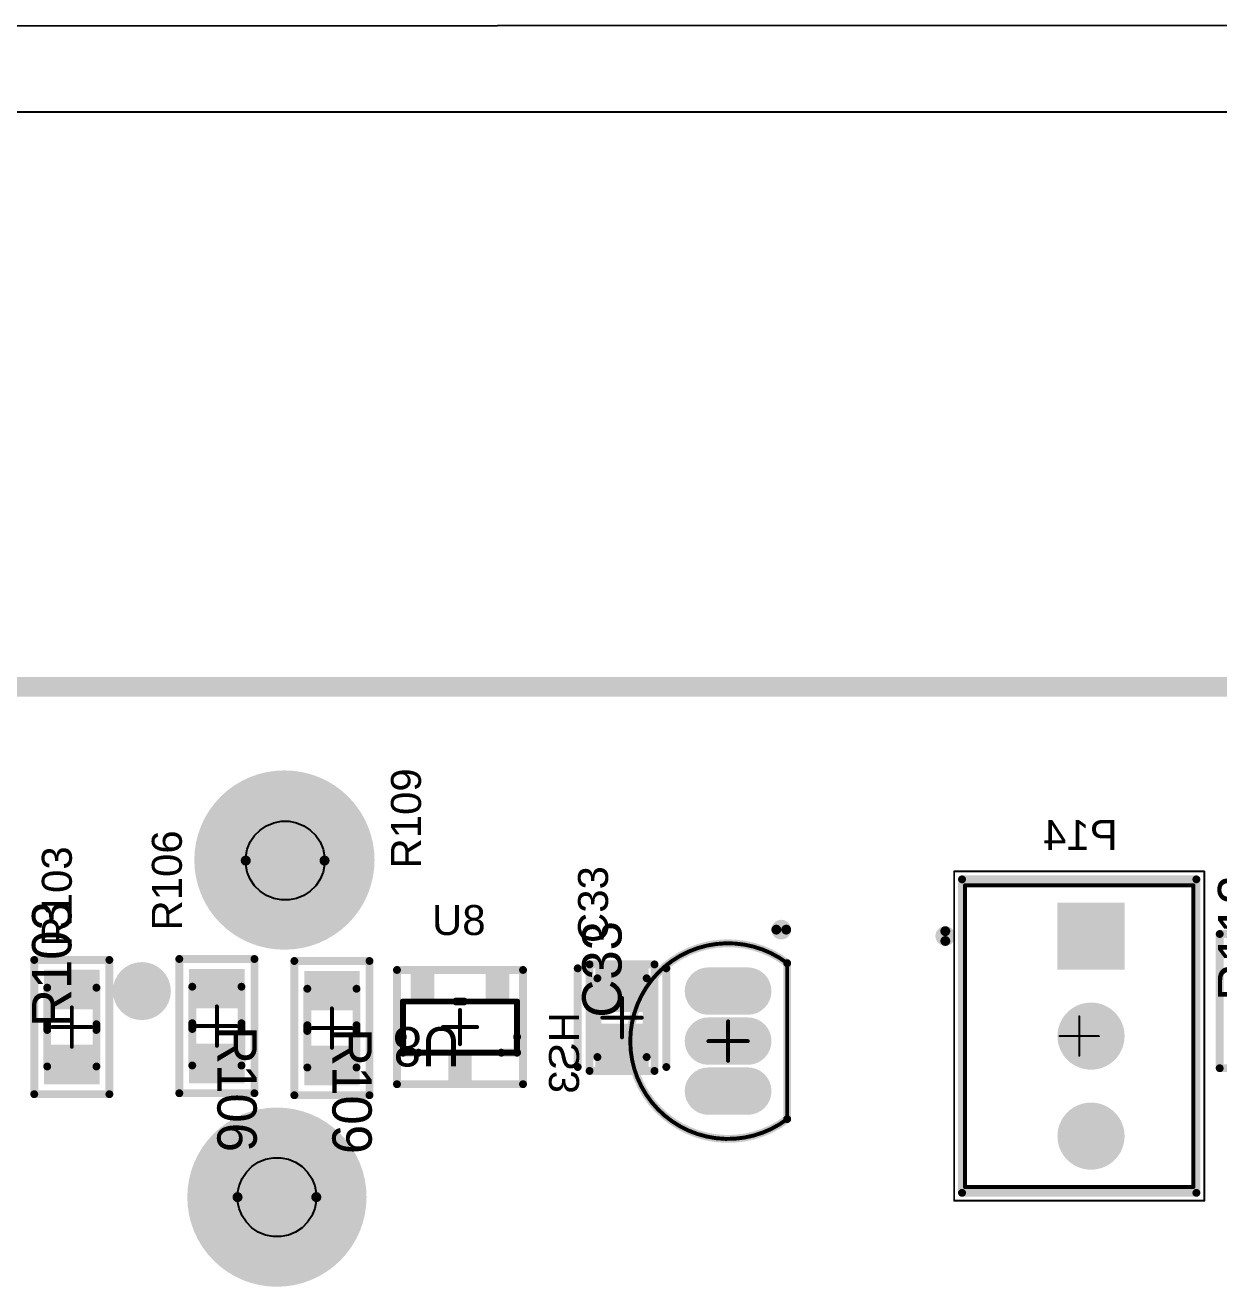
# Model space of a CAD drawing. Header units: millimetres. Extents: x 54 to 247, y 53 to 195.
# Drawn here: x 130.41 to 160.72, y 162.55 to 194.58 of the extents above; entities that cross this region are included whole.
import ezdxf

# ---------------------------------------------------------------- set-up
doc = ezdxf.new("R2010")
doc.units = ezdxf.units.MM
for name, color, linetype in [('BottomOverlay', 54, 'Continuous'), ('BottomSolder', 6, 'Continuous'), ('Mechanical1', 6, 'Continuous'), ('Mechanical10', 56, 'Continuous'), ('Mechanical12', 56, 'Continuous'), ('Mechanical13', 56, 'Continuous'), ('Mechanical15', 56, 'Continuous'), ('MultiLayer', 9, 'Continuous'), ('PadHoleLayer', 156, 'Continuous'), ('TopOverlay', 2, 'Continuous'), ('TopPaste', 8, 'Continuous'), ('TopSolder', 216, 'Continuous'), ('ViaHoleLayer', 16, 'Continuous')]:
    doc.layers.add(name, color=color, linetype=linetype)
doc.styles.add('Arial', font='arial.ttf', dxfattribs={"height": 0.2})

# ---------------------------------------------------------------- blocks, each defined once
blk = doc.blocks.new('V______CRCW0805__3_IPC_B_179')
at = {"layer": 'TopPaste'}
for points in [[(-1.454, 0.704), (-0.448, 0.704), (-0.448, -0.704), (-1.454, -0.704)], [(0.448, 0.704), (1.454, 0.704), (1.454, -0.704), (0.448, -0.704)]]:
    blk.add_hatch(color=8, dxfattribs=at).paths.add_polyline_path(points)
at = {"layer": 'TopSolder'}
for points in [[(-1.454, 0.704), (-0.448, 0.704), (-0.448, -0.704), (-1.454, -0.704)], [(0.448, 0.704), (1.454, 0.704), (1.454, -0.704), (0.448, -0.704)]]:
    blk.add_hatch(color=216, dxfattribs=at).paths.add_polyline_path(points)
at = {"layer": 'Mechanical10', "const_width": 0.2}
for points in [[(-1.704, 0.954), (1.704, 0.954)], [(-1.704, 0.954), (-1.704, -0.954)], [(1.704, 0.954), (1.704, -0.954)], [(-1.704, -0.954), (1.704, -0.954)]]:
    blk.add_lwpolyline(points, dxfattribs=at)
at = {"layer": 'Mechanical10', "const_width": 0.1}
for points in [[(-1.754, 0.954, 1), (-1.654, 0.954, 1)], [(-1.754, 0.954, 1), (-1.654, 0.954, 1)], [(1.654, 0.954, 1), (1.754, 0.954, 1)], [(1.654, 0.954, 1), (1.754, 0.954, 1)], [(-1.754, -0.954, 1), (-1.654, -0.954, 1)], [(-1.754, -0.954, 1), (-1.654, -0.954, 1)], [(1.654, -0.954, 1), (1.754, -0.954, 1)], [(1.654, -0.954, 1), (1.754, -0.954, 1)]]:
    blk.add_lwpolyline(points, format="xyb", close=True, dxfattribs=at)
at = {"layer": 'Mechanical12', "const_width": 0.2}
for points in [[(-1, 0.625), (1, 0.625)], [(-1, 0.625), (-1, -0.625)], [(1, 0.625), (1, -0.625)], [(-1, -0.625), (1, -0.625)]]:
    blk.add_lwpolyline(points, dxfattribs=at)
at = {"layer": 'Mechanical12', "const_width": 0.1}
for points in [[(-1.05, 0.625, 1), (-0.95, 0.625, 1)], [(-1.05, 0.625, 1), (-0.95, 0.625, 1)], [(0.95, 0.625, 1), (1.05, 0.625, 1)], [(0.95, 0.625, 1), (1.05, 0.625, 1)], [(-1.05, -0.625, 1), (-0.95, -0.625, 1)], [(-1.05, -0.625, 1), (-0.95, -0.625, 1)], [(0.95, -0.625, 1), (1.05, -0.625, 1)], [(0.95, -0.625, 1), (1.05, -0.625, 1)]]:
    blk.add_lwpolyline(points, format="xyb", close=True, dxfattribs=at)
at = {"layer": 'Mechanical15'}
for points, const_width in [([(-1.704, 0.954), (1.704, 0.954)], 0.2), ([(-1.704, 0.954), (-1.704, -0.954)], 0.2), ([(1.704, 0.954), (1.704, -0.954)], 0.2), ([(0, 0.5), (0, -0.5)], 0.1), ([(-0.5, 0), (0.5, 0)], 0.1), ([(-1.704, -0.954), (1.704, -0.954)], 0.2)]:
    blk.add_lwpolyline(points, dxfattribs=dict(at, const_width=const_width))
for points, const_width in [([(-1.754, 0.954, 1), (-1.654, 0.954, 1)], 0.1), ([(-1.754, 0.954, 1), (-1.654, 0.954, 1)], 0.1), ([(1.654, 0.954, 1), (1.754, 0.954, 1)], 0.1), ([(1.654, 0.954, 1), (1.754, 0.954, 1)], 0.1), ([(-0.025, 0.5, 1), (0.025, 0.5, 1)], 0.05), ([(-0.525, 0, 1), (-0.475, 0, 1)], 0.05), ([(0.475, 0, 1), (0.525, 0, 1)], 0.05), ([(-0.025, -0.5, 1), (0.025, -0.5, 1)], 0.05), ([(-1.754, -0.954, 1), (-1.654, -0.954, 1)], 0.1), ([(-1.754, -0.954, 1), (-1.654, -0.954, 1)], 0.1), ([(1.654, -0.954, 1), (1.754, -0.954, 1)], 0.1), ([(1.654, -0.954, 1), (1.754, -0.954, 1)], 0.1)]:
    blk.add_lwpolyline(points, format="xyb", close=True, dxfattribs=dict(at, const_width=const_width))
at = {"layer": 'TopOverlay', "const_width": 0.2}
for points in [[(-0.073, 0.625), (0.073, 0.625)], [(-0.073, -0.625), (0.073, -0.625)]]:
    blk.add_lwpolyline(points, dxfattribs=at)
at = {"layer": 'TopOverlay', "const_width": 0.1}
for points in [[(-0.123, 0.625, 1), (-0.023, 0.625, 1)], [(0.023, 0.625, 1), (0.123, 0.625, 1)], [(-0.123, -0.625, 1), (-0.023, -0.625, 1)], [(0.023, -0.625, 1), (0.123, -0.625, 1)]]:
    blk.add_lwpolyline(points, format="xyb", close=True, dxfattribs=at)
at = {"layer": 'Mechanical10'}
blk.add_text('R112', height=1, dxfattribs=at).set_placement((0, 0))
blk = doc.blocks.new('V______CRCW0805__3_IPC_B_182')
at = {"layer": 'TopPaste'}
for points in [[(-1.454, 0.704), (-0.448, 0.704), (-0.448, -0.704), (-1.454, -0.704)], [(0.448, 0.704), (1.454, 0.704), (1.454, -0.704), (0.448, -0.704)]]:
    blk.add_hatch(color=8, dxfattribs=at).paths.add_polyline_path(points)
at = {"layer": 'TopSolder'}
for points in [[(-1.454, 0.704), (-0.448, 0.704), (-0.448, -0.704), (-1.454, -0.704)], [(0.448, 0.704), (1.454, 0.704), (1.454, -0.704), (0.448, -0.704)]]:
    blk.add_hatch(color=216, dxfattribs=at).paths.add_polyline_path(points)
at = {"layer": 'Mechanical10', "const_width": 0.2}
for points in [[(1.704, 0.954), (-1.704, 0.954)], [(-1.704, -0.954), (-1.704, 0.954)], [(1.704, -0.954), (1.704, 0.954)], [(1.704, -0.954), (-1.704, -0.954)]]:
    blk.add_lwpolyline(points, dxfattribs=at)
at = {"layer": 'Mechanical10', "const_width": 0.1}
for points in [[(-1.754, 0.954, 1), (-1.654, 0.954, 1)], [(-1.754, 0.954, 1), (-1.654, 0.954, 1)], [(1.654, 0.954, 1), (1.754, 0.954, 1)], [(1.654, 0.954, 1), (1.754, 0.954, 1)], [(-1.754, -0.954, 1), (-1.654, -0.954, 1)], [(-1.754, -0.954, 1), (-1.654, -0.954, 1)], [(1.654, -0.954, 1), (1.754, -0.954, 1)], [(1.654, -0.954, 1), (1.754, -0.954, 1)]]:
    blk.add_lwpolyline(points, format="xyb", close=True, dxfattribs=at)
at = {"layer": 'Mechanical12', "const_width": 0.2}
for points in [[(1, 0.625), (-1, 0.625)], [(-1, -0.625), (-1, 0.625)], [(1, -0.625), (1, 0.625)], [(1, -0.625), (-1, -0.625)]]:
    blk.add_lwpolyline(points, dxfattribs=at)
at = {"layer": 'Mechanical12', "const_width": 0.1}
for points in [[(-1.05, 0.625, 1), (-0.95, 0.625, 1)], [(-1.05, 0.625, 1), (-0.95, 0.625, 1)], [(0.95, 0.625, 1), (1.05, 0.625, 1)], [(0.95, 0.625, 1), (1.05, 0.625, 1)], [(-1.05, -0.625, 1), (-0.95, -0.625, 1)], [(-1.05, -0.625, 1), (-0.95, -0.625, 1)], [(0.95, -0.625, 1), (1.05, -0.625, 1)], [(0.95, -0.625, 1), (1.05, -0.625, 1)]]:
    blk.add_lwpolyline(points, format="xyb", close=True, dxfattribs=at)
at = {"layer": 'Mechanical15'}
for points, const_width in [([(1.704, 0.954), (-1.704, 0.954)], 0.2), ([(-1.704, -0.954), (-1.704, 0.954)], 0.2), ([(1.704, -0.954), (1.704, 0.954)], 0.2), ([(0, -0.5), (0, 0.5)], 0.1), ([(0.5, 0), (-0.5, 0)], 0.1), ([(1.704, -0.954), (-1.704, -0.954)], 0.2)]:
    blk.add_lwpolyline(points, dxfattribs=dict(at, const_width=const_width))
for points, const_width in [([(-1.754, 0.954, 1), (-1.654, 0.954, 1)], 0.1), ([(-1.754, 0.954, 1), (-1.654, 0.954, 1)], 0.1), ([(1.654, 0.954, 1), (1.754, 0.954, 1)], 0.1), ([(1.654, 0.954, 1), (1.754, 0.954, 1)], 0.1), ([(-0.025, 0.5, 1), (0.025, 0.5, 1)], 0.05), ([(-0.525, 0, 1), (-0.475, 0, 1)], 0.05), ([(0.475, 0, 1), (0.525, 0, 1)], 0.05), ([(-0.025, -0.5, 1), (0.025, -0.5, 1)], 0.05), ([(-1.754, -0.954, 1), (-1.654, -0.954, 1)], 0.1), ([(-1.754, -0.954, 1), (-1.654, -0.954, 1)], 0.1), ([(1.654, -0.954, 1), (1.754, -0.954, 1)], 0.1), ([(1.654, -0.954, 1), (1.754, -0.954, 1)], 0.1)]:
    blk.add_lwpolyline(points, format="xyb", close=True, dxfattribs=dict(at, const_width=const_width))
at = {"layer": 'TopOverlay', "const_width": 0.2}
for points in [[(0.073, 0.625), (-0.073, 0.625)], [(0.073, -0.625), (-0.073, -0.625)]]:
    blk.add_lwpolyline(points, dxfattribs=at)
at = {"layer": 'TopOverlay', "const_width": 0.1}
for points in [[(-0.123, 0.625, 1), (-0.023, 0.625, 1)], [(0.023, 0.625, 1), (0.123, 0.625, 1)], [(-0.123, -0.625, 1), (-0.023, -0.625, 1)], [(0.023, -0.625, 1), (0.123, -0.625, 1)]]:
    blk.add_lwpolyline(points, format="xyb", close=True, dxfattribs=at)
at = {"layer": 'Mechanical10'}
blk.add_text('R109', height=1, dxfattribs=at).set_placement((0, 0.011))
blk = doc.blocks.new('V______CRCW0805__3_IPC_B_185')
at = {"layer": 'TopPaste'}
for points in [[(-1.454, 0.704), (-0.448, 0.704), (-0.448, -0.704), (-1.454, -0.704)], [(0.448, 0.704), (1.454, 0.704), (1.454, -0.704), (0.448, -0.704)]]:
    blk.add_hatch(color=8, dxfattribs=at).paths.add_polyline_path(points)
at = {"layer": 'TopSolder'}
for points in [[(-1.454, 0.704), (-0.448, 0.704), (-0.448, -0.704), (-1.454, -0.704)], [(0.448, 0.704), (1.454, 0.704), (1.454, -0.704), (0.448, -0.704)]]:
    blk.add_hatch(color=216, dxfattribs=at).paths.add_polyline_path(points)
at = {"layer": 'Mechanical10', "const_width": 0.2}
for points in [[(1.704, 0.954), (-1.704, 0.954)], [(-1.704, -0.954), (-1.704, 0.954)], [(1.704, -0.954), (1.704, 0.954)], [(1.704, -0.954), (-1.704, -0.954)]]:
    blk.add_lwpolyline(points, dxfattribs=at)
at = {"layer": 'Mechanical10', "const_width": 0.1}
for points in [[(-1.754, 0.954, 1), (-1.654, 0.954, 1)], [(-1.754, 0.954, 1), (-1.654, 0.954, 1)], [(1.654, 0.954, 1), (1.754, 0.954, 1)], [(1.654, 0.954, 1), (1.754, 0.954, 1)], [(-1.754, -0.954, 1), (-1.654, -0.954, 1)], [(-1.754, -0.954, 1), (-1.654, -0.954, 1)], [(1.654, -0.954, 1), (1.754, -0.954, 1)], [(1.654, -0.954, 1), (1.754, -0.954, 1)]]:
    blk.add_lwpolyline(points, format="xyb", close=True, dxfattribs=at)
at = {"layer": 'Mechanical12', "const_width": 0.2}
for points in [[(1, 0.625), (-1, 0.625)], [(-1, -0.625), (-1, 0.625)], [(1, -0.625), (1, 0.625)], [(1, -0.625), (-1, -0.625)]]:
    blk.add_lwpolyline(points, dxfattribs=at)
at = {"layer": 'Mechanical12', "const_width": 0.1}
for points in [[(-1.05, 0.625, 1), (-0.95, 0.625, 1)], [(-1.05, 0.625, 1), (-0.95, 0.625, 1)], [(0.95, 0.625, 1), (1.05, 0.625, 1)], [(0.95, 0.625, 1), (1.05, 0.625, 1)], [(-1.05, -0.625, 1), (-0.95, -0.625, 1)], [(-1.05, -0.625, 1), (-0.95, -0.625, 1)], [(0.95, -0.625, 1), (1.05, -0.625, 1)], [(0.95, -0.625, 1), (1.05, -0.625, 1)]]:
    blk.add_lwpolyline(points, format="xyb", close=True, dxfattribs=at)
at = {"layer": 'Mechanical15'}
for points, const_width in [([(1.704, 0.954), (-1.704, 0.954)], 0.2), ([(-1.704, -0.954), (-1.704, 0.954)], 0.2), ([(1.704, -0.954), (1.704, 0.954)], 0.2), ([(0, -0.5), (0, 0.5)], 0.1), ([(0.5, 0), (-0.5, 0)], 0.1), ([(1.704, -0.954), (-1.704, -0.954)], 0.2)]:
    blk.add_lwpolyline(points, dxfattribs=dict(at, const_width=const_width))
for points, const_width in [([(-1.754, 0.954, 1), (-1.654, 0.954, 1)], 0.1), ([(-1.754, 0.954, 1), (-1.654, 0.954, 1)], 0.1), ([(1.654, 0.954, 1), (1.754, 0.954, 1)], 0.1), ([(1.654, 0.954, 1), (1.754, 0.954, 1)], 0.1), ([(-0.025, 0.5, 1), (0.025, 0.5, 1)], 0.05), ([(-0.525, 0, 1), (-0.475, 0, 1)], 0.05), ([(0.475, 0, 1), (0.525, 0, 1)], 0.05), ([(-0.025, -0.5, 1), (0.025, -0.5, 1)], 0.05), ([(-1.754, -0.954, 1), (-1.654, -0.954, 1)], 0.1), ([(-1.754, -0.954, 1), (-1.654, -0.954, 1)], 0.1), ([(1.654, -0.954, 1), (1.754, -0.954, 1)], 0.1), ([(1.654, -0.954, 1), (1.754, -0.954, 1)], 0.1)]:
    blk.add_lwpolyline(points, format="xyb", close=True, dxfattribs=dict(at, const_width=const_width))
at = {"layer": 'TopOverlay', "const_width": 0.2}
for points in [[(0.073, 0.625), (-0.073, 0.625)], [(0.073, -0.625), (-0.073, -0.625)]]:
    blk.add_lwpolyline(points, dxfattribs=at)
at = {"layer": 'TopOverlay', "const_width": 0.1}
for points in [[(-0.123, 0.625, 1), (-0.023, 0.625, 1)], [(0.023, 0.625, 1), (0.123, 0.625, 1)], [(-0.123, -0.625, 1), (-0.023, -0.625, 1)], [(0.023, -0.625, 1), (0.123, -0.625, 1)]]:
    blk.add_lwpolyline(points, format="xyb", close=True, dxfattribs=at)
at = {"layer": 'Mechanical10'}
blk.add_text('R106', height=1, dxfattribs=at).set_placement((0, 0.011))
blk = doc.blocks.new('V______CRCW0805__3_IPC_B_188')
at = {"layer": 'TopPaste'}
for points in [[(-1.454, 0.704), (-0.448, 0.704), (-0.448, -0.704), (-1.454, -0.704)], [(0.448, 0.704), (1.454, 0.704), (1.454, -0.704), (0.448, -0.704)]]:
    blk.add_hatch(color=8, dxfattribs=at).paths.add_polyline_path(points)
at = {"layer": 'TopSolder'}
for points in [[(-1.454, 0.704), (-0.448, 0.704), (-0.448, -0.704), (-1.454, -0.704)], [(0.448, 0.704), (1.454, 0.704), (1.454, -0.704), (0.448, -0.704)]]:
    blk.add_hatch(color=216, dxfattribs=at).paths.add_polyline_path(points)
at = {"layer": 'Mechanical10', "const_width": 0.2}
for points in [[(-1.704, 0.954), (1.704, 0.954)], [(-1.704, 0.954), (-1.704, -0.954)], [(1.704, 0.954), (1.704, -0.954)], [(-1.704, -0.954), (1.704, -0.954)]]:
    blk.add_lwpolyline(points, dxfattribs=at)
at = {"layer": 'Mechanical10', "const_width": 0.1}
for points in [[(-1.754, 0.954, 1), (-1.654, 0.954, 1)], [(-1.754, 0.954, 1), (-1.654, 0.954, 1)], [(1.654, 0.954, 1), (1.754, 0.954, 1)], [(1.654, 0.954, 1), (1.754, 0.954, 1)], [(-1.754, -0.954, 1), (-1.654, -0.954, 1)], [(-1.754, -0.954, 1), (-1.654, -0.954, 1)], [(1.654, -0.954, 1), (1.754, -0.954, 1)], [(1.654, -0.954, 1), (1.754, -0.954, 1)]]:
    blk.add_lwpolyline(points, format="xyb", close=True, dxfattribs=at)
at = {"layer": 'Mechanical12', "const_width": 0.2}
for points in [[(-1, 0.625), (1, 0.625)], [(-1, 0.625), (-1, -0.625)], [(1, 0.625), (1, -0.625)], [(-1, -0.625), (1, -0.625)]]:
    blk.add_lwpolyline(points, dxfattribs=at)
at = {"layer": 'Mechanical12', "const_width": 0.1}
for points in [[(-1.05, 0.625, 1), (-0.95, 0.625, 1)], [(-1.05, 0.625, 1), (-0.95, 0.625, 1)], [(0.95, 0.625, 1), (1.05, 0.625, 1)], [(0.95, 0.625, 1), (1.05, 0.625, 1)], [(-1.05, -0.625, 1), (-0.95, -0.625, 1)], [(-1.05, -0.625, 1), (-0.95, -0.625, 1)], [(0.95, -0.625, 1), (1.05, -0.625, 1)], [(0.95, -0.625, 1), (1.05, -0.625, 1)]]:
    blk.add_lwpolyline(points, format="xyb", close=True, dxfattribs=at)
at = {"layer": 'Mechanical15'}
for points, const_width in [([(-1.704, 0.954), (1.704, 0.954)], 0.2), ([(-1.704, 0.954), (-1.704, -0.954)], 0.2), ([(1.704, 0.954), (1.704, -0.954)], 0.2), ([(0, 0.5), (0, -0.5)], 0.1), ([(-0.5, 0), (0.5, 0)], 0.1), ([(-1.704, -0.954), (1.704, -0.954)], 0.2)]:
    blk.add_lwpolyline(points, dxfattribs=dict(at, const_width=const_width))
for points, const_width in [([(-1.754, 0.954, 1), (-1.654, 0.954, 1)], 0.1), ([(-1.754, 0.954, 1), (-1.654, 0.954, 1)], 0.1), ([(1.654, 0.954, 1), (1.754, 0.954, 1)], 0.1), ([(1.654, 0.954, 1), (1.754, 0.954, 1)], 0.1), ([(-0.025, 0.5, 1), (0.025, 0.5, 1)], 0.05), ([(-0.525, 0, 1), (-0.475, 0, 1)], 0.05), ([(0.475, 0, 1), (0.525, 0, 1)], 0.05), ([(-0.025, -0.5, 1), (0.025, -0.5, 1)], 0.05), ([(-1.754, -0.954, 1), (-1.654, -0.954, 1)], 0.1), ([(-1.754, -0.954, 1), (-1.654, -0.954, 1)], 0.1), ([(1.654, -0.954, 1), (1.754, -0.954, 1)], 0.1), ([(1.654, -0.954, 1), (1.754, -0.954, 1)], 0.1)]:
    blk.add_lwpolyline(points, format="xyb", close=True, dxfattribs=dict(at, const_width=const_width))
at = {"layer": 'TopOverlay', "const_width": 0.2}
for points in [[(-0.073, 0.625), (0.073, 0.625)], [(-0.073, -0.625), (0.073, -0.625)]]:
    blk.add_lwpolyline(points, dxfattribs=at)
at = {"layer": 'TopOverlay', "const_width": 0.1}
for points in [[(-0.123, 0.625, 1), (-0.023, 0.625, 1)], [(0.023, 0.625, 1), (0.123, 0.625, 1)], [(-0.123, -0.625, 1), (-0.023, -0.625, 1)], [(0.023, -0.625, 1), (0.123, -0.625, 1)]]:
    blk.add_lwpolyline(points, format="xyb", close=True, dxfattribs=at)
at = {"layer": 'Mechanical10'}
blk.add_text('R103', height=1, dxfattribs=at).set_placement((0, 0.011))
blk = doc.blocks.new('KEMET_C0805C_DN_IPC_C_193')
at = {"layer": 'TopPaste'}
for points in [[(-1.253, 0.678), (-0.148, 0.678), (-0.148, -0.678), (-1.253, -0.678)], [(0.148, 0.678), (1.253, 0.678), (1.253, -0.678), (0.148, -0.678)]]:
    blk.add_hatch(color=8, dxfattribs=at).paths.add_polyline_path(points)
at = {"layer": 'TopSolder'}
for points in [[(-1.253, 0.678), (-0.148, 0.678), (-0.148, -0.678), (-1.253, -0.678)], [(0.148, 0.678), (1.253, 0.678), (1.253, -0.678), (0.148, -0.678)]]:
    blk.add_hatch(color=216, dxfattribs=at).paths.add_polyline_path(points)
at = {"layer": 'Mechanical10', "const_width": 0.2}
for points in [[(-1.353, 0.825), (1.353, 0.825)], [(-1.353, 0.825), (-1.353, -0.825)], [(1.353, 0.825), (1.353, -0.825)], [(-1.353, -0.825), (1.353, -0.825)]]:
    blk.add_lwpolyline(points, dxfattribs=at)
at = {"layer": 'Mechanical10', "const_width": 0.1}
for points in [[(-1.403, 0.825, 1), (-1.303, 0.825, 1)], [(-1.403, 0.825, 1), (-1.303, 0.825, 1)], [(1.303, 0.825, 1), (1.403, 0.825, 1)], [(1.303, 0.825, 1), (1.403, 0.825, 1)], [(-1.403, -0.825, 1), (-1.303, -0.825, 1)], [(-1.403, -0.825, 1), (-1.303, -0.825, 1)], [(1.303, -0.825, 1), (1.403, -0.825, 1)], [(1.303, -0.825, 1), (1.403, -0.825, 1)]]:
    blk.add_lwpolyline(points, format="xyb", close=True, dxfattribs=at)
at = {"layer": 'Mechanical12', "const_width": 0.2}
for points in [[(-1, 0.625), (1, 0.625)], [(-1, 0.625), (-1, -0.625)], [(1, 0.625), (1, -0.625)], [(-1, -0.625), (1, -0.625)]]:
    blk.add_lwpolyline(points, dxfattribs=at)
at = {"layer": 'Mechanical12', "const_width": 0.1}
for points in [[(-1.05, 0.625, 1), (-0.95, 0.625, 1)], [(-1.05, 0.625, 1), (-0.95, 0.625, 1)], [(0.95, 0.625, 1), (1.05, 0.625, 1)], [(0.95, 0.625, 1), (1.05, 0.625, 1)], [(-1.05, -0.625, 1), (-0.95, -0.625, 1)], [(-1.05, -0.625, 1), (-0.95, -0.625, 1)], [(0.95, -0.625, 1), (1.05, -0.625, 1)], [(0.95, -0.625, 1), (1.05, -0.625, 1)]]:
    blk.add_lwpolyline(points, format="xyb", close=True, dxfattribs=at)
at = {"layer": 'Mechanical15'}
for points, const_width in [([(-1.353, 0.825), (1.353, 0.825)], 0.2), ([(-1.353, 0.825), (-1.353, -0.825)], 0.2), ([(1.353, 0.825), (1.353, -0.825)], 0.2), ([(0, 0.5), (0, -0.5)], 0.1), ([(-0.5, 0), (0.5, 0)], 0.1), ([(-1.353, -0.825), (1.353, -0.825)], 0.2)]:
    blk.add_lwpolyline(points, dxfattribs=dict(at, const_width=const_width))
for points, const_width in [([(-1.403, 0.825, 1), (-1.303, 0.825, 1)], 0.1), ([(-1.403, 0.825, 1), (-1.303, 0.825, 1)], 0.1), ([(1.303, 0.825, 1), (1.403, 0.825, 1)], 0.1), ([(1.303, 0.825, 1), (1.403, 0.825, 1)], 0.1), ([(-0.025, 0.5, 1), (0.025, 0.5, 1)], 0.05), ([(-0.525, 0, 1), (-0.475, 0, 1)], 0.05), ([(0.475, 0, 1), (0.525, 0, 1)], 0.05), ([(-0.025, -0.5, 1), (0.025, -0.5, 1)], 0.05), ([(-1.403, -0.825, 1), (-1.303, -0.825, 1)], 0.1), ([(-1.403, -0.825, 1), (-1.303, -0.825, 1)], 0.1), ([(1.303, -0.825, 1), (1.403, -0.825, 1)], 0.1), ([(1.303, -0.825, 1), (1.403, -0.825, 1)], 0.1)]:
    blk.add_lwpolyline(points, format="xyb", close=True, dxfattribs=dict(at, const_width=const_width))
at = {"layer": 'TopOverlay', "const_width": 0.2}
for points in [[(-1.253, 1.125), (1.253, 1.125)], [(-1.253, -1.125), (1.253, -1.125)]]:
    blk.add_lwpolyline(points, dxfattribs=at)
at = {"layer": 'TopOverlay', "const_width": 0.1}
for points in [[(-1.303, 1.125, 1), (-1.203, 1.125, 1)], [(1.203, 1.125, 1), (1.303, 1.125, 1)], [(-1.303, -1.125, 1), (-1.203, -1.125, 1)], [(1.203, -1.125, 1), (1.303, -1.125, 1)]]:
    blk.add_lwpolyline(points, format="xyb", close=True, dxfattribs=at)
at = {"layer": 'Mechanical10'}
blk.add_text('C33', height=1, dxfattribs=at).set_placement((0, 0.011))
blk = doc.blocks.new('N________TL431AQDBZR_215_0_199')
at = {"layer": 'TopPaste'}
for points in [[(-0.25, 0.7), (0.25, 0.7), (0.25, 1.3), (-0.25, 1.3)], [(-1.2, -1.3), (-0.7, -1.3), (-0.7, -0.7), (-1.2, -0.7)], [(0.7, -1.3), (1.2, -1.3), (1.2, -0.7), (0.7, -0.7)]]:
    blk.add_hatch(color=8, dxfattribs=at).paths.add_polyline_path(points)
at = {"layer": 'TopSolder'}
for points in [[(-0.3, 0.65), (-0.3, 1.35), (0.3, 1.35), (0.3, 0.65)], [(-1.25, -1.35), (-1.25, -0.65), (-0.65, -0.65), (-0.65, -1.35)], [(0.65, -1.35), (0.65, -0.65), (1.25, -0.65), (1.25, -1.35)]]:
    blk.add_hatch(color=216, dxfattribs=at).paths.add_polyline_path(points)
at = {"layer": 'Mechanical10', "const_width": 0.2}
for points in [[(1.6, 1.45), (-1.6, 1.45)], [(-1.6, 1.45), (-1.6, -1.45)], [(1.6, 1.45), (1.6, -1.45)], [(1.6, -1.45), (-1.6, -1.45)]]:
    blk.add_lwpolyline(points, dxfattribs=at)
at = {"layer": 'Mechanical10', "const_width": 0.1}
for points in [[(-1.65, 1.45, 1), (-1.55, 1.45, 1)], [(-1.65, 1.45, 1), (-1.55, 1.45, 1)], [(1.55, 1.45, 1), (1.65, 1.45, 1)], [(1.55, 1.45, 1), (1.65, 1.45, 1)], [(-1.65, -1.45, 1), (-1.55, -1.45, 1)], [(-1.65, -1.45, 1), (-1.55, -1.45, 1)], [(1.55, -1.45, 1), (1.65, -1.45, 1)], [(1.55, -1.45, 1), (1.65, -1.45, 1)]]:
    blk.add_lwpolyline(points, format="xyb", close=True, dxfattribs=at)
at = {"layer": 'Mechanical12', "const_width": 0.15}
for points in [[(1.45, 0.65), (-1.45, 0.65)], [(-1.45, 0.65), (-1.45, -0.65)], [(1.45, 0.65), (1.45, -0.65)], [(1.45, -0.65), (-1.45, -0.65)]]:
    blk.add_lwpolyline(points, dxfattribs=at)
at = {"layer": 'Mechanical12', "const_width": 0.075}
for points in [[(-1.487, 0.65, 1), (-1.412, 0.65, 1)], [(-1.487, 0.65, 1), (-1.412, 0.65, 1)], [(1.412, 0.65, 1), (1.487, 0.65, 1)], [(1.412, 0.65, 1), (1.487, 0.65, 1)], [(-1.487, -0.65, 1), (-1.412, -0.65, 1)], [(-1.487, -0.65, 1), (-1.412, -0.65, 1)], [(1.412, -0.65, 1), (1.487, -0.65, 1)], [(1.412, -0.65, 1), (1.487, -0.65, 1)]]:
    blk.add_lwpolyline(points, format="xyb", close=True, dxfattribs=at)
at = {"layer": 'Mechanical15'}
for points, const_width in [([(1.6, 1.45), (-1.6, 1.45)], 0.2), ([(-1.6, 1.45), (-1.6, -1.45)], 0.2), ([(1.6, 1.45), (1.6, -1.45)], 0.2), ([(0, 0.435), (0, -0.435)], 0.1), ([(0.435, 0), (-0.435, 0)], 0.1), ([(1.6, -1.45), (-1.6, -1.45)], 0.2)]:
    blk.add_lwpolyline(points, dxfattribs=dict(at, const_width=const_width))
for points, const_width in [([(-1.65, 1.45, 1), (-1.55, 1.45, 1)], 0.1), ([(-1.65, 1.45, 1), (-1.55, 1.45, 1)], 0.1), ([(1.55, 1.45, 1), (1.65, 1.45, 1)], 0.1), ([(1.55, 1.45, 1), (1.65, 1.45, 1)], 0.1), ([(-0.025, 0.435, 1), (0.025, 0.435, 1)], 0.05), ([(-0.46, 0, 1), (-0.41, 0, 1)], 0.05), ([(0.41, 0, 1), (0.46, 0, 1)], 0.05), ([(-0.025, -0.435, 1), (0.025, -0.435, 1)], 0.05), ([(-1.65, -1.45, 1), (-1.55, -1.45, 1)], 0.1), ([(-1.65, -1.45, 1), (-1.55, -1.45, 1)], 0.1), ([(1.55, -1.45, 1), (1.65, -1.45, 1)], 0.1), ([(1.55, -1.45, 1), (1.65, -1.45, 1)], 0.1)]:
    blk.add_lwpolyline(points, format="xyb", close=True, dxfattribs=dict(at, const_width=const_width))
at = {"layer": 'TopOverlay', "const_width": 0.2}
for points in [[(-1.45, 0.649), (-1.45, 0.249)], [(-1.049, 0.65), (-1.449, 0.65)], [(1.45, 0.65), (1.05, 0.65)], [(1.451, 0.649), (1.451, 0.249)], [(0.1, -0.65), (-0.1, -0.65)]]:
    blk.add_lwpolyline(points, dxfattribs=at)
at = {"layer": 'TopOverlay', "const_width": 0.1}
for points in [[(-1.5, 0.649, 1), (-1.4, 0.649, 1)], [(-1.499, 0.65, 1), (-1.399, 0.65, 1)], [(-1.099, 0.65, 1), (-0.999, 0.65, 1)], [(1, 0.65, 1), (1.1, 0.65, 1)], [(1.4, 0.65, 1), (1.5, 0.65, 1)], [(1.401, 0.649, 1), (1.501, 0.649, 1)], [(-1.5, 0.249, 1), (-1.4, 0.249, 1)], [(1.401, 0.249, 1), (1.501, 0.249, 1)], [(-0.15, -0.65, 1), (-0.05, -0.65, 1)], [(0.05, -0.65, 1), (0.15, -0.65, 1)]]:
    blk.add_lwpolyline(points, format="xyb", close=True, dxfattribs=at)
at = {"layer": 'Mechanical10'}
blk.add_text('U8', height=1, dxfattribs=at).set_placement((0, 0))
blk = doc.blocks.new('61900311121_B_201')
at = {"layer": 'BottomSolder'}
h = blk.add_hatch(color=6, dxfattribs=at)
edge = h.paths.add_edge_path()
edge.add_arc((-2.54, -0.3), 0.852, 0, 360)
h = blk.add_hatch(color=6, dxfattribs=at)
edge = h.paths.add_edge_path()
edge.add_arc((0, -0.3), 0.852, 0, 360)
blk.add_hatch(color=6, dxfattribs=at).paths.add_polyline_path([(1.688, 0.552), (3.392, 0.552), (3.392, -1.152), (1.688, -1.152)])
at = {"layer": 'MultiLayer'}
h = blk.add_hatch(color=9, dxfattribs=at)
edge = h.paths.add_edge_path()
edge.add_arc((-2.54, -0.3), 0.75, 0, 360)
h = blk.add_hatch(color=9, dxfattribs=at)
edge = h.paths.add_edge_path()
edge.add_arc((0, -0.3), 0.75, 0, 360)
blk.add_hatch(color=9, dxfattribs=at).paths.add_polyline_path([(1.79, 0.45), (3.29, 0.45), (3.29, -1.05), (1.79, -1.05)])
at = {"layer": 'PadHoleLayer'}
h = blk.add_hatch(color=156, dxfattribs=at)
edge = h.paths.add_edge_path()
edge.add_arc((-2.54, -0.3), 0.5, 0, 360)
h = blk.add_hatch(color=156, dxfattribs=at)
edge = h.paths.add_edge_path()
edge.add_arc((0, -0.3), 0.5, 0, 360)
h = blk.add_hatch(color=156, dxfattribs=at)
edge = h.paths.add_edge_path()
edge.add_arc((2.54, -0.3), 0.5, 0, 360)
at = {"layer": 'TopSolder'}
h = blk.add_hatch(color=216, dxfattribs=at)
edge = h.paths.add_edge_path()
edge.add_arc((-2.54, -0.3), 0.852, 0, 360)
h = blk.add_hatch(color=216, dxfattribs=at)
edge = h.paths.add_edge_path()
edge.add_arc((0, -0.3), 0.852, 0, 360)
blk.add_hatch(color=216, dxfattribs=at).paths.add_polyline_path([(1.688, 0.552), (3.392, 0.552), (3.392, -1.152), (1.688, -1.152)])
at = {"layer": 'BottomOverlay'}
for points, const_width in [([(2.665, 3.4, 1), (2.415, 3.4, 1)], 0.25), ([(2.353, 3.4, 1), (2.478, 3.4, 1)], 0.125), ([(2.602, 3.4, 1), (2.727, 3.4, 1)], 0.125), ([(-4.03, 2.975, 1), (-3.93, 2.975, 1)], 0.1), ([(-4.03, 2.975, 1), (-3.93, 2.975, 1)], 0.1), ([(3.93, 2.975, 1), (4.03, 2.975, 1)], 0.1), ([(3.93, 2.975, 1), (4.03, 2.975, 1)], 0.1), ([(-4.03, -2.975, 1), (-3.93, -2.975, 1)], 0.1), ([(-4.03, -2.975, 1), (-3.93, -2.975, 1)], 0.1), ([(3.93, -2.975, 1), (4.03, -2.975, 1)], 0.1), ([(3.93, -2.975, 1), (4.03, -2.975, 1)], 0.1)]:
    blk.add_lwpolyline(points, format="xyb", close=True, dxfattribs=dict(at, const_width=const_width))
at = {"layer": 'BottomOverlay', "const_width": 0.2}
for points in [[(-3.98, 2.975), (-3.98, -2.975)], [(-3.98, 2.975), (3.98, 2.975)], [(3.98, 2.975), (3.98, -2.975)], [(-3.98, -2.975), (3.98, -2.975)]]:
    blk.add_lwpolyline(points, dxfattribs=at)
at = {"layer": 'Mechanical13', "const_width": 0.1}
for points in [[(-3.83, 2.9), (3.83, 2.9)], [(-3.83, 2.9), (-3.83, -2.9)], [(3.83, 2.9), (3.83, -2.9)], [(-3.83, -2.9), (3.83, -2.9)]]:
    blk.add_lwpolyline(points, dxfattribs=at)
at = {"layer": 'Mechanical13', "const_width": 0.05}
for points in [[(-3.855, 2.9, 1), (-3.805, 2.9, 1)], [(-3.855, 2.9, 1), (-3.805, 2.9, 1)], [(3.805, 2.9, 1), (3.855, 2.9, 1)], [(3.805, 2.9, 1), (3.855, 2.9, 1)], [(-3.855, -2.9, 1), (-3.805, -2.9, 1)], [(-3.855, -2.9, 1), (-3.805, -2.9, 1)], [(3.805, -2.9, 1), (3.855, -2.9, 1)], [(3.805, -2.9, 1), (3.855, -2.9, 1)]]:
    blk.add_lwpolyline(points, format="xyb", close=True, dxfattribs=at)
at = {"layer": 'Mechanical15', "const_width": 0.05}
for points in [[(-4.18, 3.175), (4.18, 3.175)], [(-4.18, 3.175), (-4.18, -3.175)], [(4.18, 3.175), (4.18, -3.175)], [(0, 0.5), (0, -0.5)], [(-0.5, 0), (0.5, 0)], [(-4.18, -3.175), (4.18, -3.175)]]:
    blk.add_lwpolyline(points, dxfattribs=at)
at = {"layer": 'Mechanical15', "const_width": 0.025}
for points in [[(-4.192, 3.175, 1), (-4.167, 3.175, 1)], [(-4.192, 3.175, 1), (-4.167, 3.175, 1)], [(4.167, 3.175, 1), (4.192, 3.175, 1)], [(4.167, 3.175, 1), (4.192, 3.175, 1)], [(-0.012, 0.5, 1), (0.012, 0.5, 1)], [(-0.512, 0, 1), (-0.487, 0, 1)], [(0.488, 0, 1), (0.513, 0, 1)], [(-0.012, -0.5, 1), (0.012, -0.5, 1)], [(-4.192, -3.175, 1), (-4.167, -3.175, 1)], [(-4.192, -3.175, 1), (-4.167, -3.175, 1)], [(4.167, -3.175, 1), (4.192, -3.175, 1)], [(4.167, -3.175, 1), (4.192, -3.175, 1)]]:
    blk.add_lwpolyline(points, format="xyb", close=True, dxfattribs=at)
blk = doc.blocks.new('TO_92A_B_208')
at = {"layer": 'BottomSolder'}
h = blk.add_hatch(color=6, dxfattribs=at)
edge = h.paths.add_edge_path()
edge.add_arc((-0.5, 1.27), 0.602, 90, 270)
edge.add_line((-0.5, 0.668), (0.5, 0.668))
edge.add_arc((0.5, 1.27), 0.602, 270, 450)
edge.add_line((0.5, 1.872), (-0.5, 1.872))
h = blk.add_hatch(color=6, dxfattribs=at)
edge = h.paths.add_edge_path()
edge.add_arc((-0.5, 0), 0.602, 90, 270)
edge.add_line((-0.5, -0.602), (0.5, -0.602))
edge.add_arc((0.5, 0), 0.602, 270, 450)
edge.add_line((0.5, 0.602), (-0.5, 0.602))
h = blk.add_hatch(color=6, dxfattribs=at)
edge = h.paths.add_edge_path()
edge.add_arc((-0.5, -1.27), 0.602, 90, 270)
edge.add_line((-0.5, -1.872), (0.5, -1.872))
edge.add_arc((0.5, -1.27), 0.602, 270, 450)
edge.add_line((0.5, -0.668), (-0.5, -0.668))
at = {"layer": 'MultiLayer'}
h = blk.add_hatch(color=9, dxfattribs=at)
edge = h.paths.add_edge_path()
edge.add_arc((-0.5, 1.27), 0.5, 90, 270)
edge.add_line((-0.5, 0.77), (0.5, 0.77))
edge.add_arc((0.5, 1.27), 0.5, 270, 450)
edge.add_line((0.5, 1.77), (-0.5, 1.77))
h = blk.add_hatch(color=9, dxfattribs=at)
edge = h.paths.add_edge_path()
edge.add_arc((-0.5, 0), 0.5, 90, 270)
edge.add_line((-0.5, -0.5), (0.5, -0.5))
edge.add_arc((0.5, 0), 0.5, 270, 450)
edge.add_line((0.5, 0.5), (-0.5, 0.5))
h = blk.add_hatch(color=9, dxfattribs=at)
edge = h.paths.add_edge_path()
edge.add_arc((-0.5, -1.27), 0.5, 90, 270)
edge.add_line((-0.5, -1.77), (0.5, -1.77))
edge.add_arc((0.5, -1.27), 0.5, 270, 450)
edge.add_line((0.5, -0.77), (-0.5, -0.77))
at = {"layer": 'PadHoleLayer'}
h = blk.add_hatch(color=156, dxfattribs=at)
edge = h.paths.add_edge_path()
edge.add_arc((0, 1.27), 0.45, 0, 360)
h = blk.add_hatch(color=156, dxfattribs=at)
edge = h.paths.add_edge_path()
edge.add_arc((0, 0), 0.45, 0, 360)
h = blk.add_hatch(color=156, dxfattribs=at)
edge = h.paths.add_edge_path()
edge.add_arc((0, -1.27), 0.45, 0, 360)
at = {"layer": 'TopSolder'}
h = blk.add_hatch(color=216, dxfattribs=at)
edge = h.paths.add_edge_path()
edge.add_arc((-0.5, 1.27), 0.602, 90, 270)
edge.add_line((-0.5, 0.668), (0.5, 0.668))
edge.add_arc((0.5, 1.27), 0.602, 270, 450)
edge.add_line((0.5, 1.872), (-0.5, 1.872))
h = blk.add_hatch(color=216, dxfattribs=at)
edge = h.paths.add_edge_path()
edge.add_arc((-0.5, 0), 0.602, 90, 270)
edge.add_line((-0.5, -0.602), (0.5, -0.602))
edge.add_arc((0.5, 0), 0.602, 270, 450)
edge.add_line((0.5, 0.602), (-0.5, 0.602))
h = blk.add_hatch(color=216, dxfattribs=at)
edge = h.paths.add_edge_path()
edge.add_arc((-0.5, -1.27), 0.602, 90, 270)
edge.add_line((-0.5, -1.872), (0.5, -1.872))
edge.add_arc((0.5, -1.27), 0.602, 270, 450)
edge.add_line((0.5, -0.668), (-0.5, -0.668))
at = {"layer": 'BottomOverlay'}
for points, const_width in [([(1.475, 2.83, 1), (1.225, 2.83, 1)], 0.25), ([(1.162, 2.83, 1), (1.287, 2.83, 1)], 0.125), ([(1.413, 2.83, 1), (1.538, 2.83, 1)], 0.125), ([(1.45, 1.98, 1), (1.55, 1.98, 1)], 0.1), ([(1.45, 1.98, 1), (1.55, 1.98, 1)], 0.1), ([(1.45, -1.98, 1), (1.55, -1.98, 1)], 0.1), ([(1.45, -1.98, 1), (1.55, -1.98, 1)], 0.1)]:
    blk.add_lwpolyline(points, format="xyb", close=True, dxfattribs=dict(at, const_width=const_width))
at = {"layer": 'BottomOverlay', "const_width": 0.2}
blk.add_lwpolyline([(1.5, -1.98, -2.01215), (1.5, 1.98)], format="xyb", dxfattribs=at)
blk.add_lwpolyline([(1.5, -1.98), (1.5, 1.98)], dxfattribs=at)
at = {"layer": 'Mechanical13', "const_width": 0.1}
blk.add_lwpolyline([(1.5, -1.98, -2.01215), (1.5, 1.98)], format="xyb", dxfattribs=at)
blk.add_lwpolyline([(1.5, -1.98), (1.5, 1.98)], dxfattribs=at)
at = {"layer": 'Mechanical13', "const_width": 0.05}
for points in [[(1.475, 1.98, 1), (1.525, 1.98, 1)], [(1.475, 1.98, 1), (1.525, 1.98, 1)], [(1.475, -1.98, 1), (1.525, -1.98, 1)], [(1.475, -1.98, 1), (1.525, -1.98, 1)]]:
    blk.add_lwpolyline(points, format="xyb", close=True, dxfattribs=at)
at = {"layer": 'Mechanical15', "const_width": 0.1}
for points in [[(0, -0.5), (0, 0.5)], [(-0.5, 0), (0.5, 0)]]:
    blk.add_lwpolyline(points, dxfattribs=at)
at = {"layer": 'Mechanical15', "const_width": 0.05}
for points in [[(-0.025, 0.5, 1), (0.025, 0.5, 1)], [(-0.525, 0, 1), (-0.475, 0, 1)], [(0.475, 0, 1), (0.525, 0, 1)], [(-0.025, -0.5, 1), (0.025, -0.5, 1)]]:
    blk.add_lwpolyline(points, format="xyb", close=True, dxfattribs=at)

msp = doc.modelspace()

# ---------------------------------------------------------------- hatches: boundary and pattern name
at = {"layer": 'BottomSolder'}
h = msp.add_hatch(color=6, dxfattribs=at)
edge = h.paths.add_edge_path()
edge.add_arc((133.375, 170.053), 0.737, 0, 360)
at = {"layer": 'TopSolder'}
h = msp.add_hatch(color=216, dxfattribs=at)
edge = h.paths.add_edge_path()
edge.add_arc((133.375, 170.053), 0.737, 0, 360)
at = {"layer": 'ViaHoleLayer'}
h = msp.add_hatch(color=16, dxfattribs=at)
edge = h.paths.add_edge_path()
edge.add_arc((133.375, 170.053), 0.356, 0, 360)

# ---------------------------------------------------------------- linework, layer by layer
at = {"layer": 'BottomSolder'}
for points, const_width in [([(137.033, 173.38, 1), (136.982, 173.38, 1)], 4.5), ([(135.857, 173.38, 1), (138.107, 173.38, 1)], 2.25), ([(135.908, 173.38, 1), (138.158, 173.38, 1)], 2.25), ([(136.83, 164.821, 1), (136.779, 164.821, 1)], 4.5), ([(135.654, 164.821, 1), (137.904, 164.821, 1)], 2.25), ([(135.705, 164.821, 1), (137.955, 164.821, 1)], 2.25)]:
    msp.add_lwpolyline(points, format="xyb", close=True, dxfattribs=dict(at, const_width=const_width))
at = {"layer": 'Mechanical1'}
for points in [[(54.901, 194.56), (229.901, 194.578)], [(54.915, 192.378), (229.901, 192.378)]]:
    msp.add_lwpolyline(points, dxfattribs=at)
at = {"layer": 'Mechanical1', "const_width": 0.5}
msp.add_lwpolyline([(61.341, 177.775), (246.341, 177.775)], dxfattribs=at)
at = {"layer": 'Mechanical1'}
for points, const_width in [([(138.013, 173.367, 1), (136.013, 173.367, 1)], 0.254), ([(135.95, 173.367, 1), (136.077, 173.367, 1)], 0.127), ([(137.95, 173.367, 1), (138.077, 173.367, 1)], 0.127), ([(137.804, 164.821, 1), (135.804, 164.821, 1)], 0.254), ([(135.741, 164.821, 1), (135.868, 164.821, 1)], 0.127), ([(137.741, 164.821, 1), (137.868, 164.821, 1)], 0.127)]:
    msp.add_lwpolyline(points, format="xyb", close=True, dxfattribs=dict(at, const_width=const_width))
at = {"layer": 'MultiLayer'}
for p, q in [((136.54, 174.253), (136.722, 174.328)), ((136.722, 174.328), (136.915, 174.367)), ((136.915, 174.367), (137.013, 174.367)), ((137.013, 174.367), (137.112, 174.367)), ((137.112, 174.367), (137.305, 174.328)), ((137.305, 174.328), (137.487, 174.253)), ((136.127, 173.84), (136.237, 174.004)), ((136.237, 174.004), (136.376, 174.143)), ((136.376, 174.143), (136.54, 174.253)), ((137.487, 174.253), (137.651, 174.143)), ((137.651, 174.143), (137.79, 174.004)), ((137.79, 174.004), (137.899, 173.84)), ((136.013, 173.465), (136.052, 173.658)), ((136.052, 173.658), (136.127, 173.84)), ((137.899, 173.84), (137.975, 173.658)), ((137.975, 173.658), (138.013, 173.465)), ((136.013, 173.367), (136.013, 173.465)), ((136.013, 173.268), (136.013, 173.367)), ((138.013, 173.465), (138.013, 173.367)), ((138.013, 173.367), (138.013, 173.268)), ((136.052, 173.075), (136.013, 173.268)), ((136.127, 172.893), (136.052, 173.075)), ((137.975, 173.075), (137.899, 172.893)), ((138.013, 173.268), (137.975, 173.075)), ((136.237, 172.729), (136.127, 172.893)), ((136.376, 172.59), (136.237, 172.729)), ((137.79, 172.729), (137.651, 172.59)), ((137.899, 172.893), (137.79, 172.729)), ((136.54, 172.48), (136.376, 172.59)), ((136.722, 172.405), (136.54, 172.48)), ((136.915, 172.367), (136.722, 172.405)), ((137.013, 172.367), (136.915, 172.367)), ((137.013, 172.367), (137.013, 172.367)), ((137.112, 172.367), (137.013, 172.367)), ((137.305, 172.405), (137.112, 172.367)), ((137.487, 172.48), (137.305, 172.405)), ((137.651, 172.59), (137.487, 172.48)), ((136.167, 165.597), (136.331, 165.707)), ((136.331, 165.707), (136.513, 165.782)), ((136.513, 165.782), (136.706, 165.821)), ((136.706, 165.821), (136.804, 165.821)), ((136.804, 165.821), (136.903, 165.821)), ((136.903, 165.821), (137.096, 165.782)), ((137.096, 165.782), (137.278, 165.707)), ((137.278, 165.707), (137.442, 165.597)), ((135.843, 165.112), (135.918, 165.294)), ((135.918, 165.294), (136.028, 165.458)), ((136.028, 165.458), (136.167, 165.597)), ((137.442, 165.597), (137.581, 165.458)), ((137.581, 165.458), (137.691, 165.294)), ((137.691, 165.294), (137.766, 165.112)), ((135.804, 164.919), (135.843, 165.112)), ((137.766, 165.112), (137.804, 164.919)), ((135.804, 164.821), (135.804, 164.919)), ((135.804, 164.722), (135.804, 164.821)), ((135.843, 164.529), (135.804, 164.722)), ((137.804, 164.722), (137.766, 164.529)), ((137.804, 164.919), (137.804, 164.821)), ((137.804, 164.821), (137.804, 164.722)), ((135.918, 164.347), (135.843, 164.529)), ((136.028, 164.183), (135.918, 164.347)), ((137.691, 164.347), (137.581, 164.183)), ((137.766, 164.529), (137.691, 164.347)), ((136.167, 164.044), (136.028, 164.183)), ((136.331, 163.934), (136.167, 164.044)), ((137.442, 164.044), (137.278, 163.934)), ((137.581, 164.183), (137.442, 164.044)), ((136.513, 163.859), (136.331, 163.934)), ((136.706, 163.821), (136.513, 163.859)), ((136.804, 163.821), (136.706, 163.821)), ((136.804, 163.821), (136.804, 163.821)), ((136.903, 163.821), (136.804, 163.821)), ((137.096, 163.859), (136.903, 163.821)), ((137.278, 163.934), (137.096, 163.859))]:
    msp.add_line(p, q, dxfattribs=at)
at = {"layer": 'TopSolder'}
for points, const_width in [([(137.008, 173.38, 1), (136.957, 173.38, 1)], 4.5), ([(135.832, 173.38, 1), (138.082, 173.38, 1)], 2.25), ([(135.883, 173.38, 1), (138.133, 173.38, 1)], 2.25), ([(136.83, 164.821, 1), (136.779, 164.821, 1)], 4.5), ([(135.654, 164.821, 1), (137.904, 164.821, 1)], 2.25), ([(135.705, 164.821, 1), (137.955, 164.821, 1)], 2.25)]:
    msp.add_lwpolyline(points, format="xyb", close=True, dxfattribs=dict(at, const_width=const_width))

# ---------------------------------------------------------------- block references
for name, p, rotation in [('61900311121_B_201', (157.175, 168.91), 90), ('V______CRCW0805__3_IPC_B_179', (161.696, 169.799), 90), ('V______CRCW0805__3_IPC_B_188', (131.597, 169.139), 90), ('KEMET_C0805C_DN_IPC_C_193', (145.567, 169.378), 90), ('V______CRCW0805__3_IPC_B_185', (135.28, 169.164), 270), ('V______CRCW0805__3_IPC_B_182', (138.201, 169.113), 270), ('N________TL431AQDBZR_215_0_199', (141.453, 169.139), 180)]:
    msp.add_blockref(name, p, dxfattribs=dict(rotation=rotation))
msp.add_blockref('TO_92A_B_208', (148.26, 168.783))

# ---------------------------------------------------------------- texts
at = {"layer": 'BottomOverlay', "style": 'Arial', "text_generation_flag": 2}
msp.add_text('P14', height=0.762, dxfattribs=at).set_placement((158.153, 173.635))
msp.add_text('HS3', height=0.762, rotation=90, dxfattribs=at).set_placement((144.475, 169.519))
at = {"layer": 'TopOverlay', "style": 'Arial'}
for s, p in [('R109', (140.462, 173.165)), ('R106', (134.391, 171.59)), ('R103', (131.597, 171.184)), ('C33', (145.212, 171.273))]:
    msp.add_text(s, height=0.762, rotation=90, dxfattribs=at).set_placement(p)
msp.add_text('U8', height=0.762, dxfattribs=at).set_placement((140.742, 171.476))

doc.saveas('drawing.dxf')
